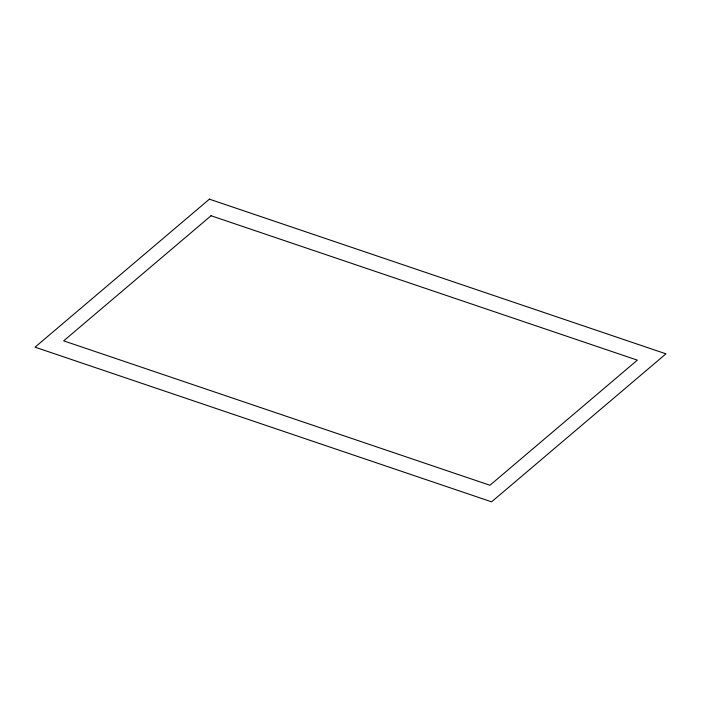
<?xml version="1.0" encoding="UTF-8"?>
<svg xmlns="http://www.w3.org/2000/svg" width="701" height="701" viewBox="0 0 701 701"><rect width="100%" height="100%" fill="white"/><g stroke="black" fill="none" stroke-linecap="round" stroke-linejoin="round"><path stroke-width="1.05" d="M209.397 199.163L35.05 347.17L491.603 501.837L665.95 353.83L209.397 199.163M211.054 215.742L63.668 340.852L489.946 485.258L637.332 360.148L211.054 215.742"/></g></svg>
